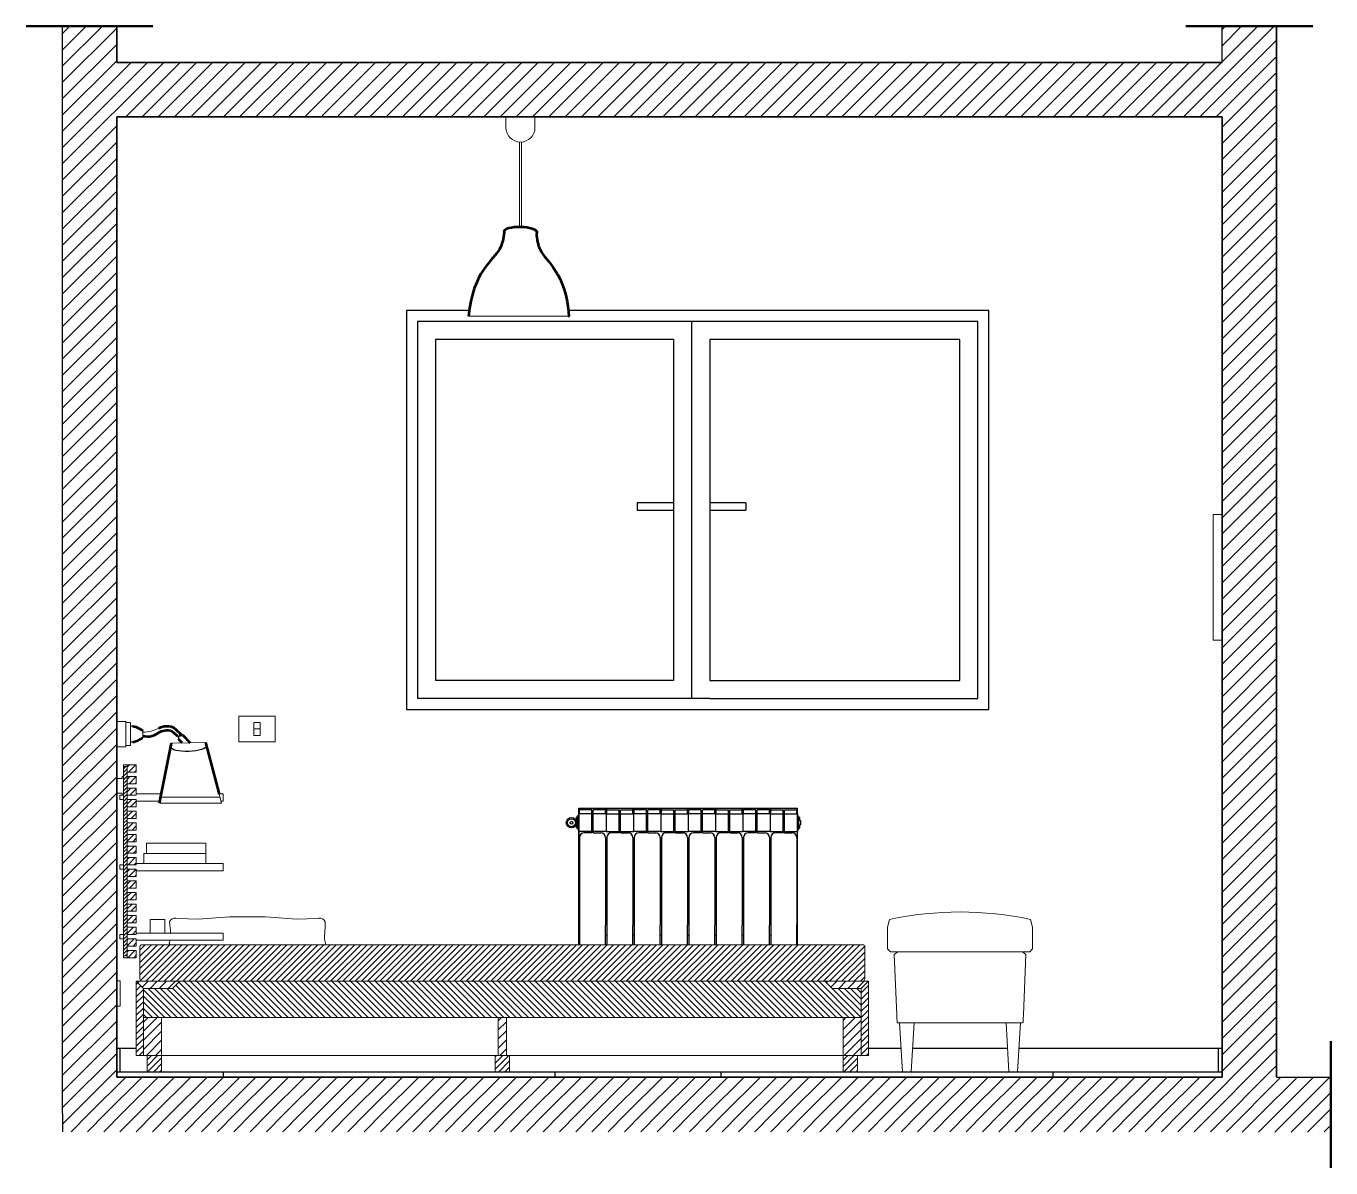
# Model space of a CAD drawing. Header units: millimetres. Extents: x 702 to 6186, y 329 to 3278.
# Drawn here: x 2677.9 to 3037.9, y 697.6 to 1012.6 of the extents above; entities that cross this region are included whole.
import ezdxf

# ---------------------------------------------------------------- set-up
doc = ezdxf.new("R2010")
doc.units = ezdxf.units.MM
for name, color, linetype, lineweight in [('A-FURN', 8, 'Continuous', 18), ('A-WALL-FULL', 7, 'Continuous', 35), ('A-WALL-FULL-EXTR', 7, 'Continuous', 35)]:
    doc.layers.add(name, color=color, linetype=linetype, lineweight=lineweight)
doc.layers.add('finestre', color=119, linetype='Continuous')
doc.layers.add('particolari', color=6, linetype='Continuous')

# ---------------------------------------------------------------- blocks, each defined once
blk = doc.blocks.new('retino 4')
at = {"color": 175, "linetype": 'Continuous'}
for p, q in [((2509.81, 670.39), (2502.22, 677.98)), ((2511.51, 670.39), (2503.51, 678.39)), ((2513.21, 670.39), (2505.21, 678.39)), ((2514.91, 670.39), (2506.91, 678.39)), ((2516.61, 670.39), (2508.61, 678.39)), ((2518.31, 670.39), (2510.26, 678.43)), ((2520.01, 670.39), (2511.11, 679.28)), ((2521.71, 670.39), (2511.96, 680.13)), ((2523.41, 670.39), (2513.41, 680.39)), ((2525.11, 670.39), (2515.11, 680.39)), ((2526.81, 670.39), (2516.81, 680.39)), ((2528.51, 670.39), (2518.51, 680.39)), ((2530.21, 670.39), (2520.21, 680.39)), ((2531.91, 670.39), (2521.91, 680.39)), ((2533.61, 670.39), (2523.61, 680.39)), ((2535.31, 670.39), (2525.31, 680.39)), ((2537.01, 670.39), (2527.01, 680.39)), ((2538.71, 670.39), (2528.71, 680.39)), ((2540.41, 670.39), (2530.41, 680.39)), ((2542.11, 670.39), (2532.11, 680.39)), ((2543.81, 670.39), (2533.81, 680.39)), ((2545.51, 670.39), (2535.51, 680.39)), ((2547.21, 670.39), (2537.21, 680.39)), ((2548.91, 670.39), (2538.91, 680.39)), ((2550.61, 670.39), (2540.61, 680.39)), ((2552.31, 670.39), (2542.31, 680.39)), ((2554.01, 670.39), (2544.01, 680.39)), ((2555.71, 670.39), (2545.71, 680.39)), ((2557.41, 670.39), (2547.41, 680.39)), ((2559.11, 670.39), (2549.11, 680.39)), ((2560.81, 670.39), (2550.81, 680.39)), ((2562.51, 670.39), (2552.51, 680.39)), ((2564.21, 670.39), (2554.21, 680.39)), ((2565.91, 670.39), (2555.91, 680.39)), ((2567.61, 670.39), (2557.61, 680.39)), ((2569.31, 670.39), (2559.31, 680.39)), ((2571.01, 670.39), (2561.01, 680.39)), ((2572.71, 670.39), (2562.71, 680.39)), ((2574.41, 670.39), (2564.41, 680.39)), ((2576.11, 670.39), (2566.11, 680.39)), ((2577.81, 670.39), (2567.81, 680.39)), ((2579.51, 670.39), (2569.51, 680.39)), ((2581.21, 670.39), (2571.21, 680.39)), ((2582.91, 670.39), (2572.91, 680.39)), ((2584.61, 670.39), (2574.61, 680.39)), ((2586.31, 670.39), (2576.31, 680.39)), ((2588.01, 670.39), (2578.01, 680.39)), ((2589.71, 670.39), (2579.71, 680.39)), ((2591.41, 670.39), (2581.41, 680.39)), ((2593.11, 670.39), (2583.11, 680.39)), ((2594.81, 670.39), (2584.81, 680.39)), ((2596.51, 670.39), (2586.51, 680.39)), ((2598.21, 670.39), (2588.21, 680.39)), ((2599.91, 670.39), (2589.91, 680.39)), ((2601.61, 670.39), (2591.61, 680.39)), ((2603.31, 670.39), (2593.31, 680.39)), ((2605.01, 670.39), (2595.01, 680.39)), ((2606.71, 670.39), (2596.71, 680.39)), ((2608.41, 670.39), (2598.41, 680.39)), ((2610.11, 670.39), (2600.11, 680.39)), ((2611.81, 670.39), (2601.81, 680.39)), ((2613.51, 670.39), (2603.51, 680.39)), ((2615.21, 670.39), (2605.21, 680.39)), ((2616.91, 670.39), (2606.91, 680.39)), ((2618.61, 670.39), (2608.61, 680.39)), ((2620.31, 670.39), (2610.31, 680.39)), ((2622.01, 670.39), (2612.01, 680.39)), ((2623.71, 670.39), (2613.71, 680.39)), ((2625.41, 670.39), (2615.41, 680.39)), ((2627.11, 670.39), (2617.11, 680.39)), ((2628.81, 670.39), (2618.81, 680.39)), ((2630.51, 670.39), (2620.51, 680.39)), ((2632.21, 670.39), (2622.21, 680.39)), ((2633.91, 670.39), (2623.91, 680.39)), ((2635.61, 670.39), (2625.61, 680.39)), ((2637.31, 670.39), (2627.31, 680.39)), ((2639.01, 670.39), (2629.01, 680.39)), ((2640.71, 670.39), (2630.71, 680.39)), ((2642.41, 670.39), (2632.41, 680.39)), ((2644.11, 670.39), (2634.11, 680.39)), ((2645.81, 670.39), (2635.81, 680.39)), ((2647.51, 670.39), (2637.51, 680.39)), ((2649.21, 670.39), (2639.21, 680.39)), ((2650.91, 670.39), (2640.91, 680.39)), ((2652.61, 670.39), (2642.61, 680.39)), ((2654.31, 670.39), (2644.31, 680.39)), ((2656.01, 670.39), (2646.01, 680.39)), ((2657.71, 670.39), (2647.71, 680.39)), ((2659.41, 670.39), (2649.41, 680.39)), ((2661.11, 670.39), (2651.11, 680.39)), ((2662.81, 670.39), (2652.81, 680.39)), ((2664.51, 670.39), (2654.51, 680.39)), ((2666.21, 670.39), (2656.21, 680.39)), ((2667.91, 670.39), (2657.91, 680.39)), ((2669.61, 670.39), (2659.61, 680.39)), ((2671.31, 670.39), (2661.31, 680.39)), ((2673.01, 670.39), (2663.01, 680.39)), ((2674.71, 670.39), (2664.71, 680.39)), ((2676.41, 670.39), (2666.41, 680.39)), ((2678.11, 670.39), (2668.11, 680.39)), ((2679.81, 670.39), (2669.81, 680.39)), ((2681.51, 670.39), (2671.51, 680.39)), ((2683.21, 670.39), (2673.21, 680.39)), ((2684.91, 670.39), (2674.91, 680.39)), ((2686.61, 670.39), (2676.61, 680.39)), ((2688.31, 670.39), (2678.31, 680.39)), ((2690.01, 670.39), (2680.01, 680.39)), ((2691.71, 670.39), (2681.71, 680.39)), ((2693.41, 670.39), (2683.41, 680.39)), ((2695.11, 670.39), (2685.11, 680.39)), ((2696.81, 670.39), (2686.81, 680.39)), ((2698.51, 670.39), (2688.51, 680.39)), ((2700.21, 670.39), (2690.21, 680.39)), ((2700.22, 672.08), (2693.91, 678.39)), ((2700.22, 673.78), (2695.61, 678.39)), ((2700.22, 675.48), (2697.31, 678.39)), ((2700.22, 677.18), (2699.01, 678.39)), ((2508.11, 670.39), (2502.22, 676.28)), ((2506.41, 670.39), (2502.22, 674.58)), ((2504.71, 670.39), (2502.22, 672.88)), ((2503.01, 670.39), (2502.22, 671.18))]:
    blk.add_line(p, q, dxfattribs=at)

msp = doc.modelspace()

# ---------------------------------------------------------------- hatches: boundary and pattern name
h = msp.add_hatch()
h.set_pattern_fill('JIS_WOOD', color=175)
h.set_pattern_definition([(45, (-7.1706, -179.30316), (-0.5, 0.5), [])])
h.paths.add_polyline_path([(2704.78, 756.08), (2705.78, 756.08), (2705.78, 757.58), (2705.78, 758.78), (2705.78, 760.78), (2705.78, 761.98), (2705.78, 763.98), (2705.78, 765.18), (2705.78, 767.18), (2705.78, 768.38), (2705.78, 770.38), (2705.78, 771.58), (2705.78, 773.58), (2705.78, 774.78), (2705.78, 776.78), (2705.78, 777.98), (2705.78, 779.98), (2705.78, 781.18), (2705.78, 783.18), (2705.78, 784.38), (2705.78, 786.38), (2705.78, 787.58), (2705.78, 789.58), (2705.78, 790.78), (2705.78, 792.78), (2705.78, 793.98), (2705.78, 795.98), (2705.78, 797.18), (2705.78, 799.18), (2705.78, 800.38), (2705.78, 802.38), (2705.78, 803.58), (2705.78, 805.58), (2705.78, 806.78), (2705.78, 808.28), (2704.78, 808.28)])
h = msp.add_hatch()
h.set_pattern_fill('JIS_WOOD', color=175, scale=1.7)
h.paths.add_polyline_path([(2908.78, 749.08, 0.397378), (2909.28, 749.92), (2909.28, 751.11), (2909.28, 757.11), (2909.28, 758.62, 0.426121), (2908.73, 759.14), (2907.25, 759.14), (2809.28, 759.14), (2711.31, 759.14), (2709.78, 759.14, 0.402406), (2709.28, 758.61), (2709.28, 757.11), (2709.28, 751.11), (2709.28, 749.61, 0.431252), (2710.17, 749.08)])
h = msp.add_hatch()
h.set_pattern_fill('JIS_WOOD', color=175, scale=1.7)
h.paths.add_polyline_path([(2708.28, 728.58), (2710.28, 728.58), (2710.28, 747.08), (2708.28, 749.08)])
h = msp.add_hatch()
h.set_pattern_fill('JIS_WOOD', color=175, scale=2.5)
h.paths.add_polyline_path([(2720.28, 749.08), (2720.28, 749.08), (2708.28, 749.08), (2710.28, 747.08), (2718.28, 747.08)])
h = msp.add_hatch()
h.set_pattern_fill('JIS_WOOD', color=175, scale=2.5)
h.paths.add_polyline_path([(2908.28, 747.08), (2910.28, 749.08), (2898.28, 749.08), (2900.28, 747.08)])
h = msp.add_hatch()
h.set_pattern_fill('JIS_WOOD', color=175, scale=1.7)
h.paths.add_polyline_path([(2908.28, 728.58), (2910.28, 728.58), (2910.28, 749.08), (2908.28, 747.08)])
h = msp.add_hatch()
h.set_pattern_fill('JIS_WOOD', color=175, scale=2.5)
h.paths.add_polyline_path([(2715.28, 739.08), (2710.28, 739.08), (2710.28, 730.58), (2710.28, 728.58), (2711.28, 728.58), (2715.28, 728.58)])
h = msp.add_hatch()
h.set_pattern_fill('JIS_WOOD', color=175, scale=2.5)
h.paths.add_polyline_path([(2810.4, 739.08), (2808.16, 739.08), (2808.16, 728.58), (2810.4, 728.58)])
h = msp.add_hatch()
h.set_pattern_fill('JIS_WOOD', color=175, scale=2.5)
h.paths.add_polyline_path([(2903.28, 728.58), (2907.28, 728.58), (2908.28, 728.58), (2908.28, 730.58), (2908.28, 739.08), (2903.28, 739.08)])
h = msp.add_hatch()
h.set_pattern_fill('JIS_WOOD', color=175, scale=1.7)
h.paths.add_polyline_path([(2715.28, 728.58), (2711.28, 728.58), (2711.28, 724.08), (2715.28, 724.08)])
h = msp.add_hatch()
h.set_pattern_fill('JIS_WOOD', color=175, scale=1.7)
h.paths.add_polyline_path([(2811.28, 728.58), (2807.28, 728.58), (2807.28, 724.08), (2811.28, 724.08)])
h = msp.add_hatch()
h.set_pattern_fill('JIS_WOOD', color=175, scale=1.7)
h.paths.add_polyline_path([(2907.28, 728.58), (2903.28, 728.58), (2903.28, 724.08), (2907.28, 724.08)])
at = {"layer": 'A-FURN'}
h = msp.add_hatch(dxfattribs=at)
h.set_pattern_fill('JIS_WOOD', color=175, scale=1.7)
h.set_pattern_definition([(45, (-7.1706, -179.3032), (-0.85, 0.85), [])])
h.paths.add_polyline_path([(2708.28, 806.78), (2708.28, 808.78), (2705.78, 808.78), (2705.78, 806.78)])
h.paths.add_polyline_path([(2708.28, 803.58), (2708.28, 805.58), (2705.78, 805.58), (2705.78, 803.58)])
h.paths.add_polyline_path([(2705.78, 800.38), (2708.28, 800.38), (2708.28, 802.38), (2705.78, 802.38)])
h.paths.add_polyline_path([(2708.28, 797.18), (2708.28, 799.18), (2705.78, 799.18), (2705.78, 797.18)])
h.paths.add_polyline_path([(2708.28, 793.98), (2708.28, 795.98), (2705.78, 795.98), (2705.78, 793.98)])
h.paths.add_polyline_path([(2708.28, 790.78), (2708.28, 792.78), (2705.78, 792.78), (2705.78, 790.78)])
h.paths.add_polyline_path([(2708.28, 787.58), (2708.28, 789.58), (2705.78, 789.58), (2705.78, 787.58)])
h.paths.add_polyline_path([(2708.28, 784.38), (2708.28, 786.38), (2705.78, 786.38), (2705.78, 784.38)])
h.paths.add_polyline_path([(2708.28, 781.18), (2708.28, 783.18), (2705.78, 783.18), (2705.78, 781.18)])
h.paths.add_polyline_path([(2705.78, 779.98), (2705.78, 777.98), (2708.28, 777.98), (2708.28, 779.98)])
h.paths.add_polyline_path([(2708.28, 774.78), (2708.28, 776.78), (2705.78, 776.78), (2705.78, 774.78)])
h.paths.add_polyline_path([(2705.78, 773.58), (2705.78, 771.58), (2708.28, 771.58), (2708.28, 773.58)])
h.paths.add_polyline_path([(2705.78, 770.38), (2705.78, 768.38), (2708.28, 768.38), (2708.28, 770.38)])
h.paths.add_polyline_path([(2708.28, 765.18), (2708.28, 767.18), (2705.78, 767.18), (2705.78, 765.18)])
h.paths.add_polyline_path([(2708.28, 761.98), (2708.28, 763.98), (2705.78, 763.98), (2705.78, 761.98)])
h.paths.add_polyline_path([(2708.28, 758.78), (2708.28, 760.78), (2705.78, 760.78), (2705.78, 758.78)])
h.paths.add_polyline_path([(2708.28, 755.58), (2708.28, 757.58), (2705.78, 757.58), (2705.78, 755.58)])

# ---------------------------------------------------------------- linework, layer by layer
at = {"color": 1, "lineweight": 50}
for p, q in [((2677.88, 1012.58), (2712.88, 1012.58)), ((2997.88, 1012.58), (3032.88, 1012.58)), ((3037.88, 697.58), (3037.88, 732.58))]:
    msp.add_line(p, q, dxfattribs=at)
at = {"color": 175, "linetype": 'Continuous'}
for p, q in [((2687.87, 1010.47), (2689.96, 1012.56)), ((2687.87, 1005.98), (2694.45, 1012.56)), ((2687.87, 1001.49), (2698.94, 1012.56)), ((2687.87, 997), (2702.87, 1012)), ((2997.23, 987.56), (3022.25, 1012.58)), ((3007.87, 1007.18), (3013.25, 1012.57)), ((3007.87, 1002.69), (3017.75, 1012.57)), ((3007.87, 1011.67), (3008.76, 1012.56)), ((3001.72, 987.56), (3022.88, 1008.72)), ((2687.87, 992.51), (2702.87, 1007.51)), ((2687.87, 988.02), (2702.87, 1003.02)), ((2687.87, 983.53), (2706.9, 1002.56)), ((2687.87, 979.04), (2711.39, 1002.56)), ((2687.87, 974.55), (2715.88, 1002.56)), ((2705.37, 987.56), (2720.37, 1002.56)), ((2709.86, 987.56), (2724.86, 1002.56)), ((2714.35, 987.56), (2729.35, 1002.56)), ((2718.84, 987.56), (2733.84, 1002.56)), ((2723.33, 987.56), (2738.33, 1002.56)), ((2727.82, 987.56), (2742.82, 1002.56)), ((2732.31, 987.56), (2747.31, 1002.56)), ((2736.8, 987.56), (2751.8, 1002.56)), ((2741.29, 987.56), (2756.29, 1002.56)), ((2745.78, 987.56), (2760.78, 1002.56)), ((2750.27, 987.56), (2765.27, 1002.56)), ((2754.76, 987.56), (2769.76, 1002.56)), ((2759.25, 987.56), (2774.25, 1002.56)), ((2763.74, 987.56), (2778.74, 1002.56)), ((2768.23, 987.56), (2783.23, 1002.56)), ((2772.72, 987.56), (2787.72, 1002.56)), ((2777.21, 987.56), (2792.21, 1002.56)), ((2781.7, 987.56), (2796.7, 1002.56)), ((2786.19, 987.56), (2801.19, 1002.56)), ((2790.68, 987.56), (2805.68, 1002.56)), ((2795.17, 987.56), (2810.17, 1002.56)), ((2799.66, 987.56), (2814.66, 1002.56)), ((2804.15, 987.56), (2819.15, 1002.56)), ((2808.64, 987.56), (2823.64, 1002.56)), ((2813.13, 987.56), (2828.13, 1002.56)), ((2817.62, 987.56), (2832.62, 1002.56)), ((2822.11, 987.56), (2837.11, 1002.56)), ((2826.6, 987.56), (2841.6, 1002.56)), ((2831.09, 987.56), (2846.09, 1002.56)), ((2835.58, 987.56), (2850.58, 1002.56)), ((2840.07, 987.56), (2855.07, 1002.56)), ((2844.56, 987.56), (2859.56, 1002.56)), ((2849.05, 987.56), (2864.05, 1002.56)), ((2853.54, 987.56), (2868.54, 1002.56)), ((2858.03, 987.56), (2873.03, 1002.56)), ((2862.52, 987.56), (2877.52, 1002.56)), ((2867.01, 987.56), (2882.01, 1002.56)), ((2871.5, 987.56), (2886.5, 1002.56)), ((2875.99, 987.56), (2890.99, 1002.56)), ((2880.48, 987.56), (2895.48, 1002.56)), ((2884.97, 987.56), (2899.97, 1002.56)), ((2889.46, 987.56), (2904.46, 1002.56)), ((2893.95, 987.56), (2908.95, 1002.56)), ((2898.44, 987.56), (2913.44, 1002.56)), ((2902.93, 987.56), (2917.93, 1002.56)), ((2907.42, 987.56), (2922.42, 1002.56)), ((2911.91, 987.56), (2926.91, 1002.56)), ((2916.4, 987.56), (2931.4, 1002.56)), ((2920.89, 987.56), (2935.89, 1002.56)), ((2925.38, 987.56), (2940.38, 1002.56)), ((2929.87, 987.56), (2944.87, 1002.56)), ((2934.36, 987.56), (2949.36, 1002.56)), ((2938.85, 987.56), (2953.85, 1002.56)), ((2943.34, 987.56), (2958.34, 1002.56)), ((2947.83, 987.56), (2962.83, 1002.56)), ((2952.32, 987.56), (2967.32, 1002.56)), ((2956.81, 987.56), (2971.81, 1002.56)), ((2961.3, 987.56), (2976.3, 1002.56)), ((2965.79, 987.56), (2980.79, 1002.56)), ((2970.28, 987.56), (2985.28, 1002.56)), ((2974.77, 987.56), (2989.77, 1002.56)), ((2979.27, 987.56), (2994.27, 1002.56)), ((2983.76, 987.56), (2998.76, 1002.56)), ((2988.25, 987.56), (3003.25, 1002.56)), ((2992.74, 987.56), (3007.74, 1002.56)), ((3006.21, 987.56), (3022.88, 1004.23)), ((3007.87, 984.73), (3022.88, 999.74)), ((3007.87, 980.24), (3022.88, 995.25)), ((3007.87, 975.75), (3022.88, 990.76)), ((2687.87, 970.06), (2702.87, 985.06)), ((3007.87, 971.26), (3022.88, 986.27)), ((2687.87, 965.57), (2702.87, 980.57)), ((3007.87, 966.77), (3022.88, 981.78)), ((2687.87, 961.07), (2702.87, 976.07)), ((3007.87, 962.28), (3022.88, 977.29)), ((3007.87, 957.79), (3022.88, 972.8)), ((2687.87, 956.58), (2702.87, 971.58)), ((2687.87, 952.09), (2702.87, 967.09)), ((3007.87, 953.3), (3022.88, 968.31)), ((2687.87, 947.6), (2702.87, 962.6)), ((3007.87, 948.81), (3022.88, 963.82)), ((2687.87, 943.11), (2702.87, 958.11)), ((3007.87, 944.32), (3022.88, 959.33)), ((3007.87, 939.83), (3022.88, 954.84)), ((2687.87, 938.62), (2702.87, 953.62)), ((2687.87, 934.13), (2702.87, 949.13)), ((3007.87, 935.34), (3022.88, 950.35)), ((2687.87, 929.64), (2702.87, 944.64)), ((3007.87, 930.84), (3022.88, 945.86)), ((2687.87, 925.15), (2702.87, 940.15)), ((3007.87, 926.35), (3022.88, 941.37)), ((3007.87, 921.86), (3022.88, 936.88)), ((2687.87, 920.66), (2702.87, 935.66)), ((2687.87, 916.17), (2702.87, 931.17)), ((3007.87, 917.37), (3022.88, 932.39)), ((2687.87, 911.68), (2702.87, 926.68)), ((3007.87, 912.88), (3022.88, 927.9)), ((2687.87, 907.19), (2702.87, 922.19)), ((3007.87, 908.39), (3022.88, 923.41)), ((3007.87, 903.9), (3022.88, 918.92)), ((2687.87, 902.7), (2702.87, 917.7)), ((3007.87, 899.41), (3022.88, 914.42)), ((2687.87, 898.21), (2702.87, 913.21)), ((2687.87, 893.72), (2702.87, 908.72)), ((3007.87, 894.92), (3022.88, 909.93)), ((2687.87, 889.23), (2702.87, 904.23)), ((3007.87, 890.43), (3022.88, 905.44)), ((3007.87, 885.94), (3022.88, 900.95)), ((2687.87, 884.74), (2702.87, 899.74)), ((3007.87, 881.45), (3022.87, 896.46)), ((2687.87, 880.25), (2702.87, 895.25)), ((2687.87, 875.76), (2702.87, 890.76)), ((3007.87, 876.96), (3022.87, 891.97)), ((2687.87, 871.27), (2702.87, 886.27)), ((3007.87, 872.47), (3022.87, 887.48)), ((3007.87, 867.98), (3022.87, 882.99)), ((2687.87, 866.78), (2702.87, 881.78)), ((3007.87, 863.49), (3022.87, 878.5)), ((2687.87, 862.29), (2702.87, 877.29)), ((2687.87, 857.8), (2702.87, 872.8)), ((3007.87, 859), (3022.87, 874.01)), ((2687.87, 853.31), (2702.87, 868.31)), ((3007.87, 854.51), (3022.87, 869.52)), ((3007.87, 850.02), (3022.87, 865.03)), ((2687.87, 848.82), (2702.87, 863.82)), ((3007.87, 845.53), (3022.87, 860.54)), ((2687.87, 844.33), (2702.87, 859.33)), ((2687.87, 839.84), (2702.87, 854.84)), ((3007.87, 841.04), (3022.87, 856.05)), ((2687.87, 835.35), (2702.87, 850.35)), ((3007.87, 836.55), (3022.87, 851.56)), ((3007.87, 832.06), (3022.87, 847.07)), ((2687.87, 830.86), (2702.87, 845.86)), ((3007.87, 827.57), (3022.87, 842.58)), ((2687.87, 826.37), (2702.87, 841.37)), ((2687.87, 821.88), (2702.87, 836.88)), ((3007.87, 823.08), (3022.87, 838.09)), ((2687.87, 817.39), (2702.87, 832.39)), ((3007.87, 818.59), (3022.87, 833.6)), ((3007.87, 814.1), (3022.87, 829.11)), ((2687.87, 812.9), (2702.87, 827.9)), ((3007.87, 809.61), (3022.87, 824.62)), ((2687.87, 808.41), (2702.87, 823.41)), ((2687.87, 803.92), (2702.87, 818.92)), ((3007.87, 805.12), (3022.87, 820.13)), ((2687.87, 799.43), (2702.87, 814.43)), ((3007.87, 800.63), (3022.87, 815.64)), ((3007.87, 796.14), (3022.87, 811.15)), ((2687.87, 794.94), (2702.87, 809.94)), ((3007.87, 791.65), (3022.87, 806.66)), ((2687.87, 790.45), (2702.87, 805.45)), ((2687.87, 785.96), (2702.87, 800.96)), ((3007.87, 787.16), (3022.87, 802.17)), ((2687.87, 781.47), (2702.87, 796.47)), ((3007.87, 782.67), (3022.87, 797.68)), ((3007.87, 778.18), (3022.87, 793.18)), ((2687.87, 776.98), (2702.87, 791.98)), ((3007.87, 773.69), (3022.87, 788.69)), ((2687.87, 772.49), (2702.87, 787.49)), ((2687.87, 768), (2702.87, 783)), ((3007.87, 769.2), (3022.87, 784.2)), ((2687.87, 763.51), (2702.87, 778.51)), ((3007.87, 764.71), (3022.87, 779.71)), ((2687.87, 759.02), (2702.87, 774.02)), ((3007.87, 760.22), (3022.87, 775.22)), ((3007.87, 755.73), (3022.87, 770.73)), ((2687.87, 754.53), (2702.87, 769.53)), ((2687.87, 750.04), (2702.87, 765.04)), ((3007.87, 751.24), (3022.87, 766.24)), ((2687.87, 745.55), (2702.87, 760.55)), ((3007.87, 746.75), (3022.87, 761.75)), ((2687.87, 741.06), (2702.87, 756.06)), ((3007.87, 742.26), (3022.87, 757.26)), ((3007.87, 737.77), (3022.87, 752.77)), ((2687.87, 736.57), (2702.87, 751.57)), ((2687.87, 732.08), (2702.87, 747.08)), ((3007.87, 733.28), (3022.87, 748.28)), ((2687.87, 727.59), (2702.87, 742.59)), ((3007.87, 728.79), (3022.87, 743.79)), ((2687.87, 723.1), (2702.87, 738.1)), ((2710.28, 739.08), (2710.22, 739.15)), ((3007.87, 724.3), (3022.87, 739.3)), ((2995.64, 707.58), (3022.87, 734.81)), ((2687.87, 718.61), (2702.87, 733.61)), ((2687.87, 714.12), (2702.87, 729.12)), ((3000.13, 707.58), (3022.87, 730.32)), ((2687.88, 709.64), (2702.87, 724.63)), ((3004.62, 707.58), (3022.87, 725.83)), ((2695.28, 712.56), (2705.28, 722.56)), ((2699.77, 712.56), (2709.77, 722.56)), ((2704.27, 712.56), (2714.27, 722.56)), ((2708.76, 712.56), (2718.76, 722.56)), ((2713.25, 712.56), (2723.25, 722.56)), ((2717.74, 712.56), (2727.74, 722.56)), ((2722.23, 712.56), (2732.23, 722.56)), ((2726.72, 712.56), (2736.72, 722.56)), ((2731.21, 712.56), (2741.21, 722.56)), ((2735.7, 712.56), (2745.7, 722.56)), ((2740.19, 712.56), (2750.19, 722.56)), ((2744.68, 712.56), (2754.68, 722.56)), ((2749.17, 712.56), (2759.17, 722.56)), ((2753.66, 712.56), (2763.66, 722.56)), ((2758.15, 712.56), (2768.15, 722.56)), ((2762.64, 712.56), (2772.64, 722.56)), ((2767.13, 712.56), (2777.13, 722.56)), ((2771.62, 712.56), (2781.62, 722.56)), ((2776.11, 712.56), (2786.11, 722.56)), ((2780.6, 712.56), (2790.6, 722.56)), ((2785.09, 712.56), (2795.09, 722.56)), ((2789.58, 712.56), (2799.58, 722.56)), ((2794.07, 712.56), (2804.07, 722.56)), ((2798.56, 712.56), (2808.56, 722.56)), ((2803.05, 712.56), (2813.05, 722.56)), ((2807.54, 712.56), (2817.54, 722.56)), ((2812.03, 712.56), (2822.03, 722.56)), ((2816.52, 712.56), (2826.52, 722.56)), ((2821.01, 712.56), (2831.01, 722.56)), ((2825.5, 712.56), (2835.5, 722.56)), ((2829.99, 712.56), (2839.99, 722.56)), ((2834.48, 712.56), (2844.48, 722.56)), ((2838.97, 712.56), (2848.97, 722.56)), ((2843.46, 712.56), (2853.46, 722.56)), ((2847.95, 712.56), (2857.95, 722.56)), ((2852.44, 712.56), (2862.44, 722.56)), ((2856.93, 712.56), (2866.93, 722.56)), ((2861.42, 712.56), (2871.42, 722.56)), ((2865.91, 712.56), (2875.91, 722.56)), ((2870.4, 712.56), (2880.4, 722.56)), ((2874.89, 712.56), (2884.89, 722.56)), ((2879.38, 712.56), (2889.38, 722.56)), ((2883.87, 712.56), (2893.87, 722.56)), ((2888.36, 712.56), (2898.36, 722.56)), ((2892.85, 712.56), (2902.85, 722.56)), ((2897.34, 712.56), (2907.34, 722.56)), ((2901.83, 712.56), (2911.83, 722.56)), ((2906.32, 712.56), (2916.32, 722.56)), ((2910.81, 712.56), (2920.81, 722.56)), ((2915.3, 712.56), (2925.3, 722.56)), ((2919.79, 712.56), (2929.79, 722.56)), ((2924.28, 712.56), (2934.28, 722.56)), ((2928.77, 712.56), (2938.77, 722.56)), ((2933.26, 712.56), (2943.26, 722.56)), ((2937.75, 712.56), (2947.75, 722.56)), ((2942.24, 712.56), (2952.24, 722.56)), ((2946.73, 712.56), (2956.73, 722.56)), ((2951.22, 712.56), (2961.22, 722.56)), ((2955.71, 712.56), (2965.71, 722.56)), ((2960.2, 712.56), (2970.2, 722.56)), ((2964.69, 712.56), (2974.69, 722.56)), ((2969.18, 712.56), (2979.18, 722.56)), ((2973.67, 712.56), (2983.67, 722.56)), ((2978.16, 712.56), (2988.16, 722.56)), ((2982.65, 712.56), (2992.65, 722.56)), ((2987.14, 712.56), (2997.14, 722.56)), ((2991.63, 712.56), (3001.63, 722.56)), ((2996.12, 712.56), (3006.12, 722.56)), ((3009.11, 707.58), (3024.11, 722.58)), ((3017.92, 707.41), (3033.09, 722.58)), ((3018.4, 712.38), (3028.4, 722.38)), ((3022.41, 707.41), (3037.88, 722.88)), ((3026.9, 707.41), (3037.88, 718.39)), ((3031.39, 707.41), (3037.88, 713.9)), ((2690.31, 707.58), (2695.28, 712.56)), ((2694.8, 707.58), (2699.77, 712.56)), ((2699.29, 707.58), (2704.27, 712.56)), ((2703.78, 707.58), (2708.76, 712.56)), ((2708.27, 707.58), (2713.25, 712.56)), ((2712.76, 707.58), (2717.74, 712.56)), ((2717.25, 707.58), (2722.23, 712.56)), ((2721.74, 707.58), (2726.72, 712.56)), ((2726.23, 707.58), (2731.21, 712.56)), ((2730.72, 707.58), (2735.7, 712.56)), ((2735.21, 707.58), (2740.19, 712.56)), ((2739.7, 707.58), (2744.68, 712.56)), ((2744.19, 707.58), (2749.17, 712.56)), ((2748.68, 707.58), (2753.66, 712.56)), ((2753.17, 707.58), (2758.15, 712.56)), ((2757.66, 707.58), (2762.64, 712.56)), ((2762.15, 707.58), (2767.13, 712.56)), ((2766.64, 707.58), (2771.62, 712.56)), ((2771.13, 707.58), (2776.11, 712.56)), ((2775.62, 707.58), (2780.6, 712.56)), ((2780.11, 707.58), (2785.09, 712.56)), ((2784.6, 707.58), (2789.58, 712.56)), ((2789.09, 707.58), (2794.07, 712.56)), ((2793.58, 707.58), (2798.56, 712.56)), ((2798.07, 707.58), (2803.05, 712.56)), ((2802.56, 707.58), (2807.54, 712.56)), ((2807.05, 707.58), (2812.03, 712.56)), ((2811.54, 707.58), (2816.52, 712.56)), ((2816.03, 707.58), (2821.01, 712.56)), ((2820.52, 707.58), (2825.5, 712.56)), ((2825.01, 707.58), (2829.99, 712.56)), ((2829.51, 707.58), (2834.48, 712.56)), ((2834, 707.58), (2838.97, 712.56)), ((2838.49, 707.58), (2843.46, 712.56)), ((2842.98, 707.58), (2847.95, 712.56)), ((2847.47, 707.58), (2852.44, 712.56)), ((2851.96, 707.58), (2856.93, 712.56)), ((2856.45, 707.58), (2861.42, 712.56)), ((2860.94, 707.58), (2865.91, 712.56)), ((2865.43, 707.58), (2870.4, 712.56)), ((2869.92, 707.58), (2874.89, 712.56)), ((2874.41, 707.58), (2879.38, 712.56)), ((2878.9, 707.58), (2883.87, 712.56)), ((2883.39, 707.58), (2888.36, 712.56)), ((2887.88, 707.58), (2892.85, 712.56)), ((2892.37, 707.58), (2897.34, 712.56)), ((2896.86, 707.58), (2901.83, 712.56)), ((2901.35, 707.58), (2906.32, 712.56)), ((2905.84, 707.58), (2910.81, 712.56)), ((2910.33, 707.58), (2915.3, 712.56)), ((2914.82, 707.58), (2919.79, 712.56)), ((2919.31, 707.58), (2924.28, 712.56)), ((2923.8, 707.58), (2928.77, 712.56)), ((2928.29, 707.58), (2933.26, 712.56)), ((2932.78, 707.58), (2937.75, 712.56)), ((2937.27, 707.58), (2942.24, 712.56)), ((2941.76, 707.58), (2946.73, 712.56)), ((2946.25, 707.58), (2951.22, 712.56)), ((2950.74, 707.58), (2955.71, 712.56)), ((2955.23, 707.58), (2960.2, 712.56)), ((2959.72, 707.58), (2964.69, 712.56)), ((2964.21, 707.58), (2969.18, 712.56)), ((2968.7, 707.58), (2973.67, 712.56)), ((2973.19, 707.58), (2978.16, 712.56)), ((2977.68, 707.58), (2982.65, 712.56)), ((2982.17, 707.58), (2987.14, 712.56)), ((2986.66, 707.58), (2991.63, 712.56)), ((2991.15, 707.58), (2996.12, 712.56)), ((3013.43, 707.41), (3018.4, 712.38)), ((3036.05, 707.58), (3037.88, 709.41))]:
    msp.add_line(p, q, dxfattribs=at)
at = {"color": 5}
for p, q in [((2687.88, 712.58), (2687.88, 1012.58)), ((3007.88, 1002.58), (3007.88, 1012.58)), ((3022.88, 722.58), (3037.88, 722.58)), ((2687.88, 712.58), (2687.88, 707.58))]:
    msp.add_line(p, q, dxfattribs=at)
at = {"color": 3}
for p, q in [((2702.88, 730.58), (2708.28, 730.58)), ((2703.88, 724.08), (2703.88, 730.58)), ((2910.28, 730.58), (2919.3, 730.58)), ((2922.47, 730.58), (2948.67, 730.58)), ((2951.84, 730.58), (3007.88, 730.58)), ((3006.88, 724.08), (3006.88, 730.58)), ((2702.88, 724.08), (3007.88, 724.08))]:
    msp.add_line(p, q, dxfattribs=at)
at = {"layer": 'A-FURN'}
for p, q in [((2810.28, 987.58), (2810.28, 984.58)), ((2818.28, 987.58), (2818.28, 984.58)), ((2813.99, 957.28), (2813.99, 980.59)), ((2814.57, 957.26), (2814.57, 980.59)), ((2799.97, 932.54), (2827.6, 932.54)), ((3005.38, 843.18), (3005.38, 877.88)), ((3005.38, 877.88), (3007.88, 877.88)), ((3007.88, 843.18), (3005.38, 843.18)), ((2705.39, 820.74), (2702.88, 820.74)), ((2705.39, 820.44), (2705.39, 820.74)), ((2705.39, 820.44), (2705.39, 820.74)), ((2706.67, 820.44), (2705.39, 820.44)), ((2705.39, 820.44), (2705.39, 813.78)), ((2706.67, 815.08), (2706.67, 820.44)), ((2707.21, 819.44), (2706.67, 819.44)), ((2710.1, 816.26), (2710.1, 818.26)), ((2710.1, 817.79), (2710.21, 817.79)), ((2705.39, 813.78), (2702.88, 813.78)), ((2705.39, 814.08), (2706.67, 814.08)), ((2705.39, 814.08), (2705.39, 813.78)), ((2707.21, 815.08), (2706.67, 815.08)), ((2706.67, 815.08), (2706.67, 814.08)), ((2727.38, 814.95), (2717.99, 814.78)), ((2719.52, 816.75), (2719.98, 816.22)), ((2704.78, 755.58), (2704.78, 808.78)), ((2705.78, 808.78), (2704.78, 808.78)), ((2705.78, 808.28), (2704.78, 808.28)), ((2705.78, 805.58), (2705.78, 806.78)), ((2702.88, 804.98), (2703.88, 804.98)), ((2704.08, 804.98), (2703.88, 804.98)), ((2704.28, 804.98), (2704.08, 804.98)), ((2704.78, 805.58), (2704.38, 805.58)), ((2704.38, 805.38), (2704.38, 805.58)), ((2704.38, 805.38), (2704.38, 805.08)), ((2705.78, 802.38), (2705.78, 803.58)), ((2703.08, 800.98), (2702.88, 800.98)), ((2703.08, 800.98), (2704.08, 800.98)), ((2704.78, 800.38), (2703.78, 800.38)), ((2703.78, 800.38), (2703.78, 799.18)), ((2704.28, 800.98), (2704.08, 800.98)), ((2704.38, 800.58), (2704.38, 800.88)), ((2704.38, 800.38), (2704.38, 800.58)), ((2705.78, 799.18), (2705.78, 800.38)), ((2708.28, 800.78), (2715.23, 800.78)), ((2731.34, 799.84), (2715.04, 799.84)), ((2731.08, 800.78), (2732.28, 800.78)), ((2731.11, 800.68), (2731.78, 798.2)), ((2732.28, 800.78), (2732.28, 798.78)), ((2703.78, 799.18), (2704.78, 799.18)), ((2705.78, 795.98), (2705.78, 797.18)), ((2714.84, 798.78), (2708.28, 798.78)), ((2731.78, 798.2), (2714.72, 798.2)), ((2732.28, 798.78), (2731.63, 798.78)), ((2705.78, 792.78), (2705.78, 793.98)), ((2705.78, 789.58), (2705.78, 790.78)), ((2705.78, 786.38), (2705.78, 787.58)), ((2727.48, 787.15), (2711.12, 787.15)), ((2711.12, 787.15), (2711.12, 784.3)), ((2727.48, 781.58), (2727.48, 787.15)), ((2705.78, 783.18), (2705.78, 784.38)), ((2708.28, 781.58), (2732.28, 781.58)), ((2710.36, 784.3), (2710.36, 781.58)), ((2710.36, 784.3), (2727.48, 784.3)), ((2732.28, 781.58), (2732.28, 779.58)), ((2704.78, 781.18), (2703.78, 781.18)), ((2703.78, 781.18), (2703.78, 779.98)), ((2703.78, 779.98), (2704.78, 779.98)), ((2705.78, 779.98), (2705.78, 781.18)), ((2705.78, 776.78), (2705.78, 777.98)), ((2732.28, 779.58), (2708.28, 779.58)), ((2705.78, 773.58), (2705.78, 774.78)), ((2705.78, 770.38), (2705.78, 771.58)), ((2705.78, 767.18), (2705.78, 768.38)), ((2725.31, 766.24), (2734.06, 766.81)), ((2734.06, 766.81), (2738.94, 766.81)), ((2743.83, 766.81), (2738.94, 766.81)), ((2752.58, 766.24), (2743.83, 766.81)), ((2705.78, 763.98), (2705.78, 765.18)), ((2716.17, 766.13), (2712.12, 766.13)), ((2712.12, 766.13), (2712.12, 762.38)), ((2716.17, 762.38), (2716.17, 766.13)), ((2717.48, 765.47), (2717.69, 763.05)), ((2722.49, 766.32), (2719.22, 766.43)), ((2722.49, 766.32), (2725.31, 766.24)), ((2755.39, 766.32), (2752.58, 766.24)), ((2755.39, 766.32), (2758.66, 766.43)), ((2760.4, 763.97), (2760.19, 761.55)), ((2760.4, 765.47), (2760.4, 763.97)), ((2915.57, 764.02), (2915.57, 758.02)), ((2955.57, 764.02), (2955.57, 758.02)), ((2704.78, 761.98), (2703.78, 761.98)), ((2703.78, 761.98), (2703.78, 760.78)), ((2703.78, 760.78), (2704.78, 760.78)), ((2705.78, 760.78), (2705.78, 761.98)), ((2708.28, 762.38), (2732.28, 762.38)), ((2732.28, 760.38), (2708.28, 760.38)), ((2717.6, 760.38), (2717.37, 759.57)), ((2717.69, 763.05), (2717.69, 762.38)), ((2732.28, 762.38), (2732.28, 760.38)), ((2760.19, 761.55), (2760.19, 760.73)), ((2760.19, 760.73), (2760.51, 759.57)), ((2705.78, 756.08), (2704.78, 756.08)), ((2705.78, 757.58), (2705.78, 758.78)), ((2705.78, 755.58), (2705.78, 757.58)), ((2705.78, 757.58), (2708.28, 757.58)), ((2708.28, 757.58), (2708.28, 755.58)), ((2709.28, 757.11), (2709.28, 758.61)), ((2709.28, 751.11), (2709.28, 757.11)), ((2711.31, 759.14), (2709.78, 759.14)), ((2809.28, 759.14), (2711.31, 759.14)), ((2717.37, 759.57), (2717.61, 759.14)), ((2760.51, 759.57), (2760.27, 759.14)), ((2809.28, 759.14), (2907.25, 759.14)), ((2907.25, 759.14), (2908.78, 759.14)), ((2909.28, 757.11), (2909.28, 758.61)), ((2909.28, 751.11), (2909.28, 757.11)), ((2918.35, 757.2), (2916.35, 757.2)), ((2917.41, 756.48), (2918.1, 739.84)), ((2952.79, 757.2), (2954.79, 757.2)), ((2953.73, 756.48), (2953.03, 739.84)), ((2705.78, 755.58), (2704.78, 755.58)), ((2708.28, 755.58), (2705.78, 755.58)), ((2910.28, 749.08), (2708.28, 749.08)), ((2708.28, 749.08), (2708.28, 728.58)), ((2708.28, 749.08), (2710.28, 747.08)), ((2709.28, 751.11), (2709.28, 749.61)), ((2718.28, 747.08), (2720.28, 749.08)), ((2900.28, 747.08), (2898.28, 749.08)), ((2908.28, 747.08), (2910.28, 749.08)), ((2909.28, 751.11), (2909.28, 749.61)), ((2910.28, 728.58), (2910.28, 749.08)), ((2710.28, 747.08), (2710.28, 730.58)), ((2718.28, 747.08), (2710.28, 747.08)), ((2908.28, 747.08), (2900.28, 747.08)), ((2908.28, 730.58), (2908.28, 747.08)), ((2703.88, 742.16), (2702.88, 742.16)), ((2710.28, 739.08), (2908.28, 739.08)), ((2715.28, 739.08), (2715.28, 728.58)), ((2808.16, 739.08), (2808.16, 728.58)), ((2810.4, 728.58), (2810.4, 739.08)), ((2903.28, 739.08), (2903.28, 728.58)), ((2918.1, 739.84), (2918.14, 738.75)), ((2918.14, 738.75), (2918.17, 738.19)), ((2918.17, 738.19), (2918.19, 737.72)), ((2952.97, 738.19), (2952.95, 737.72)), ((2952.99, 738.75), (2952.97, 738.19)), ((2953.03, 739.84), (2952.99, 738.75)), ((2919.68, 724.08), (2918.88, 737.58)), ((2922.08, 724.08), (2922.88, 737.58)), ((2949.05, 724.08), (2948.25, 737.58)), ((2951.45, 724.08), (2952.25, 737.58)), ((2708.28, 728.58), (2711.28, 728.58)), ((2710.28, 730.58), (2710.28, 728.58)), ((2711.28, 728.58), (2711.28, 724.08)), ((2711.28, 728.58), (2907.28, 728.58)), ((2715.28, 724.08), (2715.28, 728.58)), ((2807.28, 728.58), (2807.28, 724.08)), ((2807.28, 728.58), (2811.28, 728.58)), ((2811.28, 724.08), (2811.28, 728.58)), ((2903.28, 724.08), (2903.28, 728.58)), ((2907.28, 724.08), (2907.28, 728.58)), ((2907.28, 728.58), (2910.28, 728.58)), ((2908.28, 730.58), (2908.28, 728.58))]:
    msp.add_line(p, q, dxfattribs=at)
at = {"layer": 'A-FURN', "transparency": 33554687}
for p, q in [((2740.74, 818.67), (2742.49, 818.67)), ((2703.88, 749.16), (2702.88, 749.16)), ((2703.88, 742.16), (2703.88, 749.16))]:
    msp.add_line(p, q, dxfattribs=at)
at = {"layer": 'A-FURN', "linetype": 'Continuous'}
for p, q in [((2915.57, 764.02), (2916.13, 766.15)), ((2955.57, 764.02), (2955, 766.15)), ((2916.35, 757.2), (2915.57, 758.02)), ((2918.35, 757.2), (2917.41, 756.48)), ((2935.57, 757.2), (2918.35, 757.2)), ((2935.57, 757.2), (2952.79, 757.2)), ((2952.79, 757.2), (2953.73, 756.48)), ((2954.79, 757.2), (2955.57, 758.02)), ((2918.19, 737.72), (2918.31, 737.58)), ((2918.31, 737.58), (2935.57, 737.6)), ((2952.82, 737.58), (2935.57, 737.6)), ((2952.95, 737.72), (2952.82, 737.58))]:
    msp.add_line(p, q, dxfattribs=at)
at = {"layer": 'A-FURN', "transparency": 33554687}
for points in [[(2746.61, 815.17), (2746.61, 822.17), (2736.61, 822.17), (2736.61, 815.17)], [(2740.74, 816.92), (2742.49, 816.92), (2742.49, 820.42), (2740.74, 820.42)]]:
    msp.add_lwpolyline(points, close=True, dxfattribs=at)
at = {"layer": 'A-FURN'}
for points in [[(2705.78, 806.78), (2705.78, 808.78), (2708.28, 808.78), (2708.28, 806.78)], [(2705.78, 803.58), (2705.78, 805.58), (2708.28, 805.58), (2708.28, 803.58)], [(2705.78, 800.38), (2705.78, 802.38), (2708.28, 802.38), (2708.28, 800.38)], [(2705.78, 797.18), (2705.78, 799.18), (2708.28, 799.18), (2708.28, 797.18)], [(2705.78, 793.98), (2705.78, 795.98), (2708.28, 795.98), (2708.28, 793.98)], [(2705.78, 790.78), (2705.78, 792.78), (2708.28, 792.78), (2708.28, 790.78)], [(2705.78, 787.58), (2705.78, 789.58), (2708.28, 789.58), (2708.28, 787.58)], [(2705.78, 784.38), (2705.78, 786.38), (2708.28, 786.38), (2708.28, 784.38)], [(2705.78, 781.18), (2705.78, 783.18), (2708.28, 783.18), (2708.28, 781.18)], [(2705.78, 777.98), (2705.78, 779.98), (2708.28, 779.98), (2708.28, 777.98)], [(2705.78, 774.78), (2705.78, 776.78), (2708.28, 776.78), (2708.28, 774.78)], [(2705.78, 771.58), (2705.78, 773.58), (2708.28, 773.58), (2708.28, 771.58)], [(2705.78, 768.38), (2705.78, 770.38), (2708.28, 770.38), (2708.28, 768.38)], [(2705.78, 765.18), (2705.78, 767.18), (2708.28, 767.18), (2708.28, 765.18)], [(2705.78, 761.98), (2705.78, 763.98), (2708.28, 763.98), (2708.28, 761.98)], [(2705.78, 758.78), (2705.78, 760.78), (2708.28, 760.78), (2708.28, 758.78)]]:
    msp.add_lwpolyline(points, close=True, dxfattribs=at)
for centre, radius, start, end in [((2814.28, 984.58), 4, 180, 0), ((2704.27, 805.1), 0.117, 277.7844, 352.2156), ((2704.27, 800.87), 0.117, 7.7844, 82.2156), ((2935.57, 674.42), 93.77, 78.0378, 101.9622), ((2718.9, 764.96), 1.51, 77.5957, 159.9844), ((2758.94, 764.88), 1.58, 22.1232, 100.2966), ((2709.81, 758.62), 0.526, 92.8162, 180.4967), ((2908.76, 758.62), 0.526, 359.5033, 87.1838), ((2709.98, 749.77), 0.711, 192.5208, 254.1662), ((2908.59, 749.77), 0.711, 285.8338, 347.4792)]:
    msp.add_arc(centre, radius, start, end, dxfattribs=at)
at = {"layer": 'A-FURN', "lineweight": 53}
for points, knots in [([(2809.76, 955.94), (2809.76, 955.94), (2809.84, 953.58), (2808.46, 950.99), (2807.02, 948.29), (2801.01, 944.75), (2799.96, 932.53)], [0, 0, 0, 0, 1, 1, 1, 2, 2, 2, 2]), ([(2809.76, 955.94), (2809.77, 956.71), (2811.8, 957.29), (2814.29, 957.24), (2816.77, 957.19), (2818.78, 956.53), (2818.76, 955.77)], [0, 0, 0, 0, 1, 1, 1, 2, 2, 2, 2]), ([(2818.76, 955.77), (2818.76, 955.77), (2818.48, 953.4), (2819.77, 950.76), (2821.11, 948.02), (2827.02, 944.25), (2827.6, 932.54), (2827.6, 932.54), (2827.6, 932.54), (2827.6, 932.54)], [0, 0, 0, 0, 1, 1, 1, 2, 2, 2, 3, 3, 3, 3]), ([(2707.21, 819.44), (2707.21, 819.44), (2707.93, 819.45), (2708.71, 818.99), (2709.49, 818.53), (2710.1, 818.26), (2710.1, 818.26)], [0, 0, 0, 0, 1, 1, 1, 2, 2, 2, 2]), ([(2710.1, 816.71), (2710.61, 816.65), (2711.94, 816.52), (2712.65, 816.76), (2713.17, 816.94), (2713.6, 817.19), (2714.07, 817.45), (2714.31, 817.59), (2714.57, 817.74), (2714.85, 817.88), (2715.65, 818.29), (2717.52, 818.67), (2718.47, 817.76), (2718.47, 817.76), (2719.52, 816.75), (2719.52, 816.75)], [0, 0, 0, 0, 1, 1, 1, 2, 2, 2, 3, 3, 3, 4, 4, 4, 5, 5, 5, 5]), ([(2707.21, 815.08), (2707.21, 815.08), (2707.93, 815.07), (2708.71, 815.53), (2709.49, 815.99), (2710.1, 816.26), (2710.1, 816.26)], [0, 0, 0, 0, 1, 1, 1, 2, 2, 2, 2])]:
    msp.add_open_spline(points, degree=3, knots=knots, dxfattribs=at)
at = {"layer": 'A-FURN'}
for points in [[(2714.37, 818.84), (2713.09, 818.18), (2711.63, 817.79), (2710.21, 817.79)], [(2720.19, 816.74), (2719.98, 816.52), (2719.97, 816.19), (2719.95, 815.86)]]:
    msp.add_open_spline(points, degree=3, dxfattribs=at)
at = {"layer": 'A-FURN', "lineweight": 53}
for points in [[(2719.21, 818.53), (2717.78, 819.9), (2715.33, 819.33), (2714.37, 818.84)], [(2720.73, 817.08), (2720.73, 817.08), (2719.21, 818.53), (2719.21, 818.53)], [(2714.72, 798.2), (2714.72, 798.2), (2717.99, 814.78), (2717.99, 814.78)], [(2720.9, 814.83), (2720.42, 815.36), (2719.95, 815.86), (2719.95, 815.86)], [(2720.19, 816.74), (2720.49, 817.06), (2720.88, 817.19), (2721.05, 817.03)], [(2721.05, 817.03), (2721.05, 817.03), (2723.12, 814.87), (2723.12, 814.87)], [(2727.38, 814.95), (2727.38, 814.95), (2731.11, 800.68), (2731.11, 800.68)]]:
    msp.add_open_spline(points, degree=3, dxfattribs=at)
at = {"layer": 'A-FURN', "lineweight": 25}
msp.add_open_spline([(2727.68, 813.98), (2727.7, 813.23), (2725.51, 812.56), (2722.79, 812.48), (2720.07, 812.39), (2717.84, 812.93), (2717.82, 813.67)], degree=3, knots=[0, 0, 0, 0, 1, 1, 1, 2, 2, 2, 2], dxfattribs=at)
at = {"layer": 'A-WALL-FULL', "color": 5}
for p, q in [((2702.88, 1002.58), (2702.88, 1012.58)), ((3022.88, 722.58), (3022.88, 1012.58)), ((2702.88, 722.58), (2702.88, 987.58)), ((3007.88, 722.58), (3007.88, 987.58))]:
    msp.add_line(p, q, dxfattribs=at)
at = {"layer": 'A-WALL-FULL-EXTR', "color": 5}
for p, q in [((2702.88, 1002.58), (3007.88, 1002.58)), ((2702.88, 987.58), (3007.88, 987.58)), ((2702.88, 722.58), (3007.88, 722.58))]:
    msp.add_line(p, q, dxfattribs=at)
at = {"layer": 'finestre', "color": 3}
for p, q in [((2782.87, 934.08), (2782.87, 824.08)), ((2800.13, 934.08), (2782.87, 934.08)), ((2863.49, 934.08), (2827.49, 934.08)), ((2943.49, 934.08), (2863.49, 934.08)), ((2943.49, 824.08), (2943.49, 934.08)), ((2785.87, 931.08), (2785.87, 827.08)), ((2866.49, 931.08), (2785.87, 931.08)), ((2861.49, 931.08), (2861.49, 827.08)), ((2940.49, 931.08), (2866.49, 931.08)), ((2940.49, 827.08), (2940.49, 931.08)), ((2790.87, 926.08), (2790.87, 832.08)), ((2856.49, 926.08), (2790.87, 926.08)), ((2856.49, 926.08), (2856.49, 832.08)), ((2935.49, 926.08), (2866.49, 926.08)), ((2935.49, 926.08), (2866.49, 926.08)), ((2866.49, 926.08), (2866.49, 832.08)), ((2935.49, 832.08), (2935.49, 926.08)), ((2856.49, 881.08), (2846.49, 881.08)), ((2846.49, 881.08), (2846.49, 879.08)), ((2846.49, 879.08), (2856.49, 879.08)), ((2856.49, 881.08), (2856.49, 879.08)), ((2876.49, 881.08), (2866.49, 881.08)), ((2866.49, 881.08), (2866.49, 879.08)), ((2866.49, 879.08), (2876.49, 879.08)), ((2876.49, 881.08), (2876.49, 879.08)), ((2856.49, 832.08), (2790.87, 832.08)), ((2866.49, 832.08), (2935.49, 832.08)), ((2866.49, 827.08), (2785.87, 827.08)), ((2866.49, 827.08), (2940.49, 827.08)), ((2782.87, 824.08), (2943.49, 824.08))]:
    msp.add_line(p, q, dxfattribs=at)
at = {"layer": 'particolari'}
for p, q in [((2830.37, 796.81), (2830.37, 759.14)), ((2830.37, 764.58), (2830.37, 796.81)), ((2830.37, 796.81), (2890.71, 796.81)), ((2830.55, 795.22), (2830.55, 796.81)), ((2833.93, 796.37), (2830.55, 796.37)), ((2833.93, 790.03), (2833.93, 796.37)), ((2837.74, 796.37), (2834.36, 796.37)), ((2834.36, 790.03), (2834.36, 796.37)), ((2837.74, 795.22), (2837.74, 796.81)), ((2838.09, 795.22), (2838.09, 796.81)), ((2838.09, 796.37), (2841.47, 796.37)), ((2841.47, 790.03), (2841.47, 796.37)), ((2841.9, 796.37), (2845.28, 796.37)), ((2841.9, 790.03), (2841.9, 796.37)), ((2845.28, 795.22), (2845.28, 796.81)), ((2845.63, 795.22), (2845.63, 796.81)), ((2849.01, 796.37), (2845.63, 796.37)), ((2849.01, 790.03), (2849.01, 796.37)), ((2852.83, 796.37), (2849.45, 796.37)), ((2849.45, 790.03), (2849.45, 796.37)), ((2852.83, 795.22), (2852.83, 796.81)), ((2853.17, 795.22), (2853.17, 796.81)), ((2853.17, 796.37), (2856.55, 796.37)), ((2856.55, 790.03), (2856.55, 796.37)), ((2856.99, 796.37), (2860.37, 796.37)), ((2856.99, 790.03), (2856.99, 796.37)), ((2860.37, 795.22), (2860.37, 796.81)), ((2860.72, 795.22), (2860.72, 796.81)), ((2864.1, 796.37), (2860.72, 796.37)), ((2864.1, 790.03), (2864.1, 796.37)), ((2867.91, 796.37), (2864.53, 796.37)), ((2864.53, 790.03), (2864.53, 796.37)), ((2867.91, 795.22), (2867.91, 796.81)), ((2868.26, 795.22), (2868.26, 796.81)), ((2868.26, 796.37), (2871.64, 796.37)), ((2871.64, 790.03), (2871.64, 796.37)), ((2872.07, 796.37), (2875.45, 796.37)), ((2872.07, 790.03), (2872.07, 796.37)), ((2875.45, 795.22), (2875.45, 796.81)), ((2875.8, 795.22), (2875.8, 796.81)), ((2879.18, 796.37), (2875.8, 796.37)), ((2879.18, 790.03), (2879.18, 796.37)), ((2883, 796.37), (2879.62, 796.37)), ((2879.62, 790.03), (2879.62, 796.37)), ((2883, 795.22), (2883, 796.81)), ((2883.34, 795.22), (2883.34, 796.81)), ((2883.34, 796.37), (2886.73, 796.37)), ((2886.73, 790.03), (2886.73, 796.37)), ((2887.16, 796.37), (2890.54, 796.37)), ((2887.16, 790.03), (2887.16, 796.37)), ((2890.54, 795.22), (2890.54, 796.81)), ((2890.71, 764.58), (2890.71, 796.81)), ((2830, 794.31), (2829.76, 794.31)), ((2829.76, 793.45), (2829.76, 794.31)), ((2829.76, 791.37), (2829.76, 793.45)), ((2830, 791.01), (2830, 794.67)), ((2830.37, 794.67), (2830, 794.67)), ((2830.37, 795.23), (2830.37, 790.42)), ((2830.37, 795.23), (2830.37, 790.42)), ((2833.93, 795.22), (2830.37, 795.22)), ((2837.91, 795.22), (2834.36, 795.22)), ((2837.91, 795.22), (2841.47, 795.22)), ((2837.91, 795.22), (2837.91, 790.36)), ((2837.91, 795.22), (2837.91, 790.36)), ((2841.9, 795.22), (2845.46, 795.22)), ((2849.01, 795.22), (2845.46, 795.22)), ((2845.46, 795.22), (2845.46, 790.36)), ((2845.46, 795.22), (2845.46, 790.36)), ((2845.46, 795.22), (2845.46, 790.36)), ((2845.46, 795.22), (2845.46, 790.36)), ((2853, 795.22), (2849.45, 795.22)), ((2853, 795.22), (2853, 790.36)), ((2853, 795.22), (2856.55, 795.22)), ((2853, 795.22), (2853, 790.36)), ((2856.99, 795.22), (2860.54, 795.22)), ((2860.54, 795.22), (2860.54, 790.36)), ((2860.54, 795.22), (2860.54, 790.36)), ((2864.1, 795.22), (2860.54, 795.22)), ((2860.54, 795.22), (2860.54, 790.36)), ((2860.54, 795.22), (2860.54, 790.36)), ((2868.09, 795.22), (2864.53, 795.22)), ((2868.09, 795.22), (2871.64, 795.22)), ((2868.09, 795.22), (2868.09, 790.36)), ((2868.09, 795.22), (2868.09, 790.36)), ((2872.07, 795.22), (2875.63, 795.22)), ((2875.63, 795.22), (2875.63, 790.36)), ((2875.63, 795.22), (2875.63, 790.36)), ((2879.18, 795.22), (2875.63, 795.22)), ((2875.63, 795.22), (2875.63, 790.36)), ((2875.63, 795.22), (2875.63, 790.36)), ((2883.17, 795.22), (2879.62, 795.22)), ((2883.17, 795.22), (2883.17, 790.36)), ((2883.17, 795.22), (2886.73, 795.22)), ((2883.17, 795.22), (2883.17, 790.36)), ((2887.16, 795.22), (2890.71, 795.22)), ((2890.71, 795.22), (2890.71, 790.4)), ((2890.71, 795.22), (2890.71, 790.4)), ((2890.71, 794.65), (2891.09, 794.65)), ((2891.09, 791), (2891.09, 794.65)), ((2891.09, 794.29), (2891.33, 794.29)), ((2891.33, 793.43), (2891.33, 794.29)), ((2891.33, 793.43), (2891.55, 793.43)), ((2891.33, 791.36), (2891.33, 792.22)), ((2891.33, 792.22), (2891.55, 792.22)), ((2891.55, 793.43), (2891.55, 793.43)), ((2891.55, 793.43), (2891.55, 792.22)), ((2830, 791.37), (2829.76, 791.37)), ((2830.37, 791.01), (2830, 791.01)), ((2833.93, 790.36), (2830.37, 790.36)), ((2830.55, 788.73), (2830.55, 764.58)), ((2833.93, 790.03), (2831.84, 790.03)), ((2837.91, 790.36), (2834.36, 790.36)), ((2834.36, 790.03), (2836.44, 790.03)), ((2837.74, 788.73), (2837.74, 764.58)), ((2837.91, 790.36), (2841.47, 790.36)), ((2838.09, 788.73), (2838.09, 764.58)), ((2841.47, 790.03), (2839.39, 790.03)), ((2841.9, 790.36), (2845.46, 790.36)), ((2841.9, 790.03), (2843.98, 790.03)), ((2845.28, 788.73), (2845.28, 764.58)), ((2849.01, 790.36), (2845.46, 790.36)), ((2845.63, 788.73), (2845.63, 764.58)), ((2849.01, 790.03), (2846.93, 790.03)), ((2853, 790.36), (2849.45, 790.36)), ((2849.45, 790.03), (2851.53, 790.03)), ((2852.83, 788.73), (2852.83, 764.58)), ((2853, 790.36), (2856.55, 790.36)), ((2853.17, 788.73), (2853.17, 764.58)), ((2856.55, 790.03), (2854.47, 790.03)), ((2856.99, 790.36), (2860.54, 790.36)), ((2856.99, 790.03), (2859.07, 790.03)), ((2860.37, 788.73), (2860.37, 764.58)), ((2864.1, 790.36), (2860.54, 790.36)), ((2860.72, 788.73), (2860.72, 764.58)), ((2864.1, 790.03), (2862.02, 790.03)), ((2868.09, 790.36), (2864.53, 790.36)), ((2864.53, 790.03), (2866.61, 790.03)), ((2867.91, 788.73), (2867.91, 764.58)), ((2868.09, 790.36), (2871.64, 790.36)), ((2868.26, 788.73), (2868.26, 764.58)), ((2871.64, 790.03), (2869.56, 790.03)), ((2872.07, 790.36), (2875.63, 790.36)), ((2872.07, 790.03), (2874.16, 790.03)), ((2875.45, 788.73), (2875.45, 764.58)), ((2879.18, 790.36), (2875.63, 790.36)), ((2875.8, 788.73), (2875.8, 764.58)), ((2879.18, 790.03), (2877.1, 790.03)), ((2883.17, 790.36), (2879.62, 790.36)), ((2879.62, 790.03), (2881.7, 790.03)), ((2883, 788.73), (2883, 764.58)), ((2883.17, 790.36), (2886.73, 790.36)), ((2883.34, 788.73), (2883.34, 764.58)), ((2886.73, 790.03), (2884.64, 790.03)), ((2887.16, 790.36), (2890.71, 790.36)), ((2887.16, 790.03), (2889.24, 790.03)), ((2890.54, 788.73), (2890.54, 764.58)), ((2890.71, 791), (2891.09, 791)), ((2891.09, 791.36), (2891.33, 791.36)), ((2830.37, 759.14), (2830.37, 764.58)), ((2830.55, 764.58), (2830.55, 759.14)), ((2837.74, 759.14), (2837.74, 764.58)), ((2838.09, 764.58), (2838.09, 759.14)), ((2845.28, 759.14), (2845.28, 764.58)), ((2845.63, 764.58), (2845.63, 759.14)), ((2852.83, 759.14), (2852.83, 764.58)), ((2853.17, 764.58), (2853.17, 759.14)), ((2860.37, 759.14), (2860.37, 764.58)), ((2860.72, 764.58), (2860.72, 759.14)), ((2867.91, 759.14), (2867.91, 764.58)), ((2868.26, 764.58), (2868.26, 759.14)), ((2875.45, 759.14), (2875.45, 764.58)), ((2875.8, 764.58), (2875.8, 759.14)), ((2883, 759.14), (2883, 764.58)), ((2883.34, 764.58), (2883.34, 759.14)), ((2890.54, 759.14), (2890.54, 764.58)), ((2890.71, 759.14), (2890.71, 764.58)), ((2732.38, 722.58), (2732.38, 724.08)), ((2823.88, 722.58), (2823.88, 724.08)), ((2869.63, 722.58), (2869.63, 724.08)), ((2961.13, 724.08), (2961.13, 722.58))]:
    msp.add_line(p, q, dxfattribs=at)
at = {"layer": 'particolari', "color": 32}
for p, q in [((2837.74, 761.73), (2837.91, 761.73)), ((2838.09, 761.73), (2837.91, 761.73)), ((2845.28, 761.73), (2845.46, 761.73)), ((2845.63, 761.73), (2845.46, 761.73)), ((2852.83, 761.73), (2853, 761.73)), ((2853.17, 761.73), (2853, 761.73)), ((2860.37, 761.73), (2860.54, 761.73)), ((2860.71, 761.73), (2860.54, 761.73)), ((2867.91, 761.73), (2868.09, 761.73)), ((2868.26, 761.73), (2868.09, 761.73)), ((2875.45, 761.73), (2875.63, 761.73)), ((2875.8, 761.73), (2875.63, 761.73)), ((2883, 761.73), (2883.17, 761.73)), ((2883.34, 761.73), (2883.17, 761.73))]:
    msp.add_line(p, q, dxfattribs=at)
at = {"layer": 'particolari'}
for radius in [1.42, 1.1, 0.382]:
    msp.add_circle((2828.34, 792.82), radius, dxfattribs=at)
for centre, start, end in [((2831.84, 788.73), 90, 180), ((2836.44, 788.73), 0, 90), ((2839.39, 788.73), 90, 180), ((2843.98, 788.73), 0, 90), ((2846.93, 788.73), 90, 180), ((2851.53, 788.73), 0, 90), ((2854.47, 788.73), 90, 180), ((2859.07, 788.73), 0, 90), ((2862.02, 788.73), 90, 180), ((2866.61, 788.73), 0, 90), ((2869.56, 788.73), 90, 180), ((2874.16, 788.73), 0, 90), ((2877.1, 788.73), 90, 180), ((2881.7, 788.73), 0, 90), ((2884.64, 788.73), 90, 180), ((2889.24, 788.73), 0, 90)]:
    msp.add_arc(centre, 1.3, start, end, dxfattribs=at)

# ---------------------------------------------------------------- block references
msp.add_blockref('retino 4', (208.06, 68.7))

doc.saveas('drawing.dxf')
